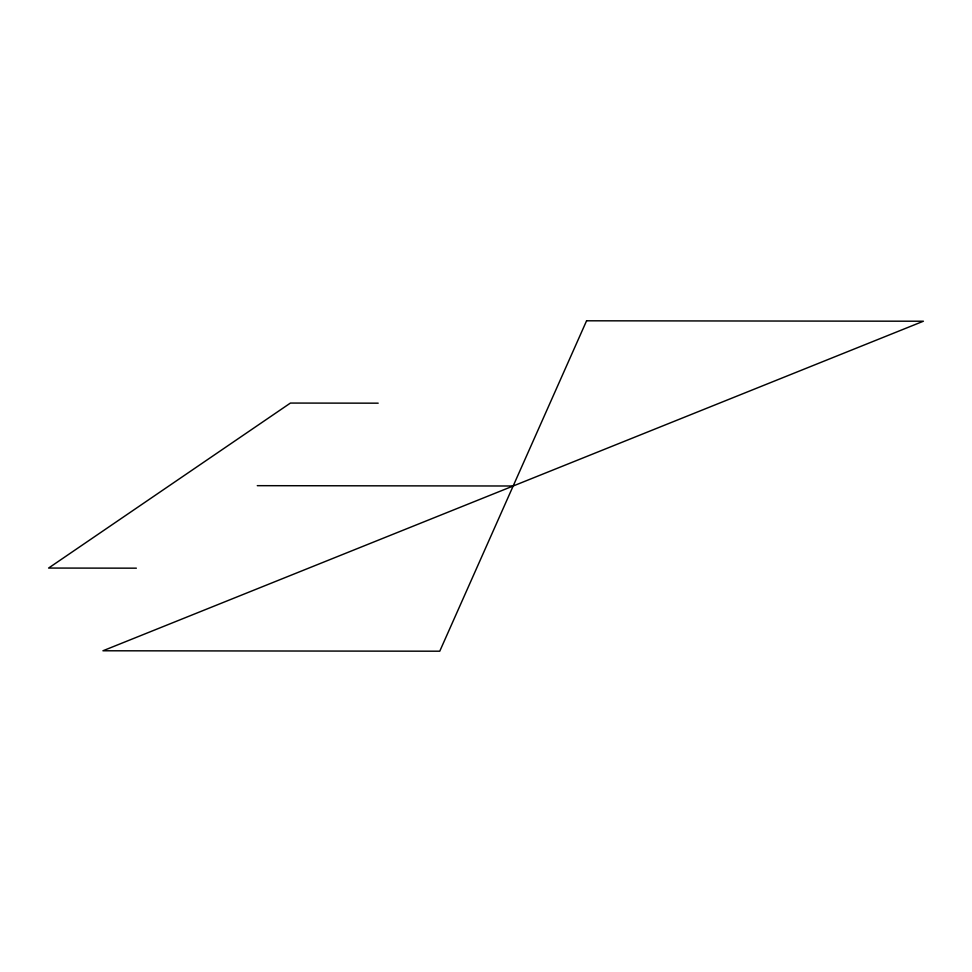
<?xml version="1.0" encoding="UTF-8"?>
<svg xmlns="http://www.w3.org/2000/svg" width="972" height="972" viewBox="0 0 972 972"><rect width="100%" height="100%" fill="white"/><g stroke="black" fill="none" stroke-linecap="round" stroke-linejoin="round"><path stroke-width="1.46" d="M378.181 403.173L290.421 403.064L48.6 568.061L136.359 568.17M257.276 485.672L513.167 486M586.578 320.796L439.757 651.204L102.935 650.778L923.4 321.222L586.578 320.796"/></g></svg>
